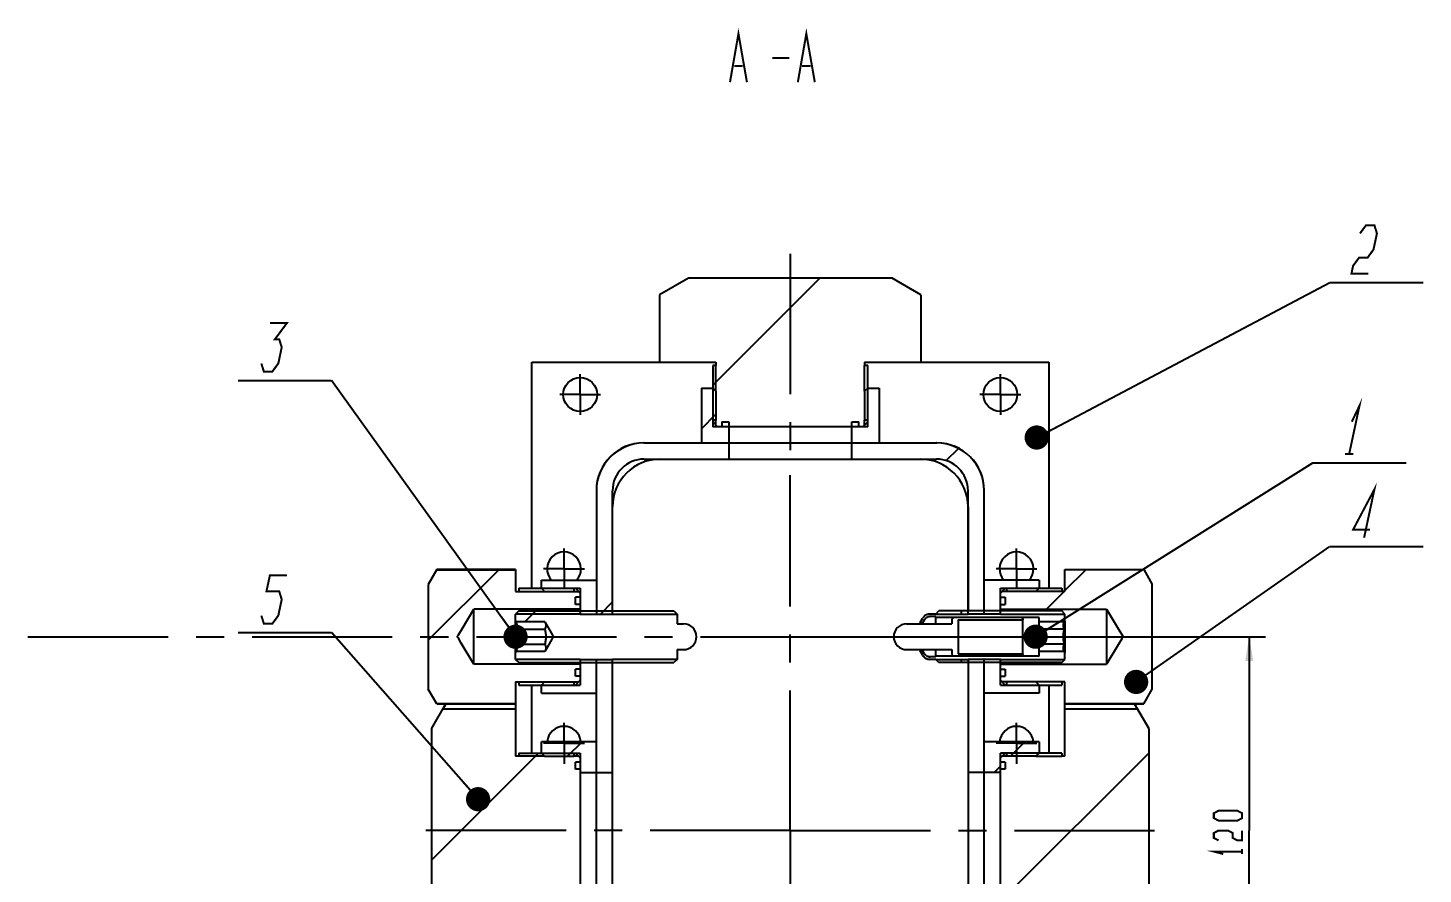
# Model space of a CAD drawing. Header units: millimetres. Extents: x 0 to 841, y 0 to 594.
# Drawn here: x 202 to 374.7, y 187.9 to 292.7 of the extents above; entities that cross this region are included whole.
import ezdxf

# ---------------------------------------------------------------- set-up
doc = ezdxf.new("R2010")
doc.units = ezdxf.units.MM
doc.header["$LTSCALE"] = 46.255
doc.linetypes.add('CENTER', pattern=[0.6, 0.375, -0.075, 0.075, -0.075])
doc.layers.get('0').update_dxf_attribs({"linetype": 'CONTINUOUS'})
for name, color, linetype in [('ALL_AXIS', 7, 'CONTINUOUS'), ('ALL_DIMENSIONS', 7, 'CONTINUOUS'), ('ALL_HOLE', 7, 'CONTINUOUS'), ('ALL_ROUND', 7, 'CONTINUOUS')]:
    doc.layers.add(name, color=color, linetype=linetype)
doc.styles.get("Standard").update_dxf_attribs({"font": 'txt', "width": 0.7})
doc.dimstyles.new('DIMSTYLE_3', dxfattribs={"dimtxt": 3.5, "dimasz": 3, "dimexe": 0.18, "dimexo": 0.0625, "dimgap": 0.09, "dimtad": 1, "dimdec": 5, "dimlfac": 2.5, "dimdsep": 46, "dimtxsty": 'STANDARD', "dimblk": '_FILLED', "dimblk1": '_FILLED', "dimblk2": '_FILLED', "dimcen": 0.09, "dimadec": 0, "dimazin": 0, "dimtp": 0.3, "dimtm": 0.3, "dimtfac": 1, "dimtdec": 5, "dimtofl": 0, "dimtmove": 0, "dimatfit": 3, "dimldrblk": '_FILLED', "dimfxl": 1, "dimtolj": 1, "dimarcsym": 0})
doc.dimstyles.get("Standard").update_dxf_attribs({"dimtxt": 3.5, "dimasz": 3, "dimexe": 0.18, "dimexo": 0.0625, "dimgap": 0.09, "dimtad": 1, "dimdec": 5, "dimdsep": 46, "dimtxsty": 'STANDARD', "dimblk": '_FILLED', "dimblk1": '_FILLED', "dimblk2": '_FILLED', "dimcen": 0.09, "dimadec": 0, "dimazin": 0, "dimtol": 1, "dimtp": 1e-05, "dimtm": 1e-05, "dimtfac": 1, "dimtdec": 5, "dimtofl": 0, "dimtmove": 0, "dimatfit": 3, "dimldrblk": '_FILLED', "dimfxl": 1, "dimtolj": 1, "dimarcsym": 0})

# ---------------------------------------------------------------- blocks, each defined once
blk = doc.blocks.new('_FILLED')
at = {"color": 0, "linetype": 'BYBLOCK'}
blk.add_solid([(0, 0), (-1, 0.167), (-1, -0.167)], dxfattribs=at)
blk = doc.blocks.new('*D2')
at = {"layer": 'ALL_DIMENSIONS', "color": 2, "linetype": 'CONTINUOUS'}
for p, q in [((299.2, 217.33), (355.13, 217.33)), ((353.13, 217.33), (353.13, 193.33)), ((353.13, 169.33), (353.13, 193.33)), ((299.32, 169.33), (355.13, 169.33))]:
    blk.add_line(p, q, dxfattribs=at)
at = {"layer": 'ALL_DIMENSIONS', "color": 2, "linetype": 'CONTINUOUS', "xscale": 3, "yscale": 3, "zscale": 3}
for p, rotation in [((353.13, 217.33), 90), ((353.13, 169.33), 270)]:
    blk.add_blockref('_FILLED', p, dxfattribs=dict(at, rotation=rotation))
blk = doc.blocks.new('BALLOON2001_BL1', base_point=(366.78, 242.41))
at = {"color": 2, "linetype": 'CONTINUOUS'}
blk.add_line((361.02, 238.86), (372.54, 238.86), dxfattribs=at)
at = {"color": 2, "linetype": 'CONTINUOUS', "const_width": 0.25}
for points in [[(365.83, 243.95), (366.78, 245.95), (365.5, 239.95)], [(364.98, 239.95), (366.03, 239.95)]]:
    blk.add_lwpolyline(points, dxfattribs=at)
blk = doc.blocks.new('BALLOON2001_BL2', base_point=(368.89, 264.72))
at = {"color": 2, "linetype": 'CONTINUOUS'}
blk.add_line((363.13, 261.18), (374.65, 261.18), dxfattribs=at)
at = {"color": 2, "linetype": 'CONTINUOUS', "const_width": 0.25}
blk.add_lwpolyline([(366.84, 267.27), (367.58, 268.27), (368.63, 268.27), (368.94, 267.27), (368.51, 265.27), (367.78, 264.27), (366.73, 264.27), (365.99, 263.27), (365.78, 262.27), (367.88, 262.27)], dxfattribs=at)
blk = doc.blocks.new('BALLOON2001_BL3', base_point=(233.77, 252.62))
at = {"color": 2, "linetype": 'CONTINUOUS'}
blk.add_line((228, 249.08), (239.53, 249.08), dxfattribs=at)
at = {"color": 2, "linetype": 'CONTINUOUS', "const_width": 0.25}
blk.add_lwpolyline([(231.93, 256.17), (234.03, 256.17), (232.55, 254.17), (233.08, 254.17), (233.39, 253.17), (232.97, 251.17), (232.23, 250.17), (231.18, 250.17), (230.87, 251.17)], dxfattribs=at)
blk = doc.blocks.new('BALLOON2001_BL4', base_point=(368.89, 232.04))
at = {"color": 2, "linetype": 'CONTINUOUS'}
blk.add_line((363.13, 228.5), (374.65, 228.5), dxfattribs=at)
at = {"color": 2, "linetype": 'CONTINUOUS', "const_width": 0.25}
blk.add_lwpolyline([(367.35, 229.59), (368.63, 235.59), (365.99, 230.59), (368.09, 230.59)], dxfattribs=at)
blk = doc.blocks.new('BALLOON2001_BL5', base_point=(233.77, 221.41))
at = {"color": 2, "linetype": 'CONTINUOUS'}
blk.add_line((228, 217.86), (239.53, 217.86), dxfattribs=at)
at = {"color": 2, "linetype": 'CONTINUOUS', "const_width": 0.25}
blk.add_lwpolyline([(230.87, 219.95), (231.18, 218.95), (232.23, 218.95), (232.97, 219.95), (233.39, 221.95), (233.08, 222.95), (231.5, 222.95), (231.93, 224.95), (234.03, 224.95)], dxfattribs=at)

msp = doc.modelspace()

# ---------------------------------------------------------------- linework, layer by layer
at = {"color": 7, "linetype": 'CONTINUOUS'}
for p, q in [((283.7275572, 261.7287961), (280.1617497, 259.6700762)), ((308.9275572, 261.7287961), (283.7275572, 261.7287961)), ((312.4933648, 259.6700762), (308.9275572, 261.7287961)), ((280.1617497, 259.6700762), (280.1617497, 251.3287961)), ((312.4933648, 259.6700762), (312.4933648, 251.3287961)), ((264.3275572, 223.3287961), (264.3275572, 251.3287961)), ((264.3275572, 251.3287961), (287.1275572, 251.3287961)), ((286.7275572, 250.9287961), (286.7275572, 243.3287961)), ((287.1275572, 250.9287961), (286.7275572, 250.9287961)), ((287.1275572, 251.3287961), (287.1275572, 250.9287961)), ((305.5275572, 251.3287961), (305.5275572, 250.9287961)), ((305.5275572, 251.3287961), (328.3275572, 251.3287961)), ((305.9275572, 250.9287961), (305.5275572, 250.9287961)), ((305.9275572, 243.3287961), (305.9275572, 250.9287961)), ((328.3275572, 251.3287961), (328.3275572, 223.3287961)), ((285.3275572, 248.1287961), (285.3275572, 241.3287961)), ((285.3275572, 248.1287961), (286.7275572, 248.1287961)), ((286.7275572, 248.1287961), (287.1275572, 247.7287961)), ((287.1275572, 247.7287961), (287.1275572, 244.1287961)), ((305.9275572, 248.1287961), (305.5275572, 247.7287961)), ((305.5275572, 247.7287961), (305.5275572, 244.1287961)), ((305.9275572, 248.1287961), (307.3275572, 248.1287961)), ((307.3275572, 248.1287961), (307.3275572, 241.3287961)), ((287.1275572, 244.1287961), (286.7275572, 244.1287961)), ((286.7275572, 243.9287961), (287.3275572, 243.3287961)), ((287.8475572, 243.9287961), (287.8475572, 243.3287961)), ((287.8475572, 243.9287961), (288.7275572, 243.9287961)), ((288.7275572, 243.9287961), (288.7275572, 239.3287961)), ((303.9275572, 239.3287961), (303.9275572, 243.9287961)), ((303.9275572, 243.9287961), (304.8075572, 243.9287961)), ((304.8075572, 243.3287961), (304.8075572, 243.9287961)), ((305.9275572, 243.9287961), (305.3275572, 243.3287961)), ((305.9275572, 244.1287961), (305.5275572, 244.1287961)), ((305.9275572, 243.3287961), (286.7275572, 243.3287961)), ((278.1875572, 241.3287961), (314.4675572, 241.3287961)), ((278.2475572, 239.3287961), (314.4075572, 239.3287961)), ((272.3275572, 235.4687961), (272.3275572, 220.1286946)), ((274.3275572, 220.128225), (274.3275572, 235.4087961)), ((318.3275572, 220.1286946), (318.3275572, 235.4087961)), ((320.3275572, 220.1286946), (320.3275572, 235.4687961)), ((252.5863275, 225.64264), (251.5275572, 223.8087523)), ((252.578399, 225.6288732), (262.3275572, 225.6288732)), ((262.3275572, 225.64264), (262.3275572, 222.9287454)), ((330.3275572, 222.9287454), (330.3275572, 225.64264)), ((340.0767155, 225.6288732), (330.3275572, 225.6288732)), ((340.068787, 225.64264), (341.1275572, 223.8087523)), ((251.5275572, 223.8087523), (251.5275572, 210.84884)), ((262.3275572, 222.9287454), (262.7275572, 222.9287454)), ((262.7275572, 223.3287488), (262.7275572, 222.9287454)), ((262.7275572, 223.3287488), (270.3275572, 223.3287488)), ((265.5275572, 223.3287488), (265.5275572, 224.3287555)), ((265.5275572, 224.3287555), (272.3275572, 224.3287555)), ((265.5275572, 223.3287488), (265.9275572, 222.9287454)), ((265.9275572, 222.9287454), (269.5275572, 222.9287454)), ((269.5275572, 223.3287488), (269.5275572, 222.9287454)), ((269.7275572, 223.3287488), (270.3275572, 222.7287435)), ((270.3275572, 223.3287488), (270.3275572, 220.1286946)), ((327.1275572, 224.3287555), (320.3275572, 224.3287555)), ((322.3275572, 222.7287435), (322.9275572, 223.3287488)), ((322.3275572, 220.1286946), (322.3275572, 223.3287488)), ((322.3275572, 223.3287488), (329.9275572, 223.3287488)), ((323.1275572, 222.9287454), (323.1275572, 223.3287488)), ((326.7275572, 222.9287454), (323.1275572, 222.9287454)), ((326.7275572, 222.9287454), (327.1275572, 223.3287488)), ((327.1275572, 224.3287555), (327.1275572, 223.3287488)), ((329.9275572, 223.3287237), (329.9275572, 222.9287454)), ((330.3275572, 222.9287454), (329.9275572, 222.9287454)), ((341.1275572, 210.84884), (341.1275572, 223.8087523)), ((269.7275572, 221.3287251), (269.7275572, 222.2087379)), ((270.3275572, 222.2087379), (269.7275572, 222.2087379)), ((270.3275572, 221.3287251), (269.7275572, 221.3287251)), ((322.3275572, 222.2087379), (322.9275572, 222.2087379)), ((322.3275572, 221.3287251), (322.9275572, 221.3287251)), ((322.9275572, 222.2087379), (322.9275572, 221.3287251)), ((255.7163791, 218.3084702), (257.1704833, 220.7287125)), ((270.3275572, 220.7287125), (257.1704833, 220.7287125)), ((262.7275572, 220.5287073), (262.3275572, 220.1286946)), ((262.3275572, 214.5288977), (262.3275572, 220.1286946)), ((262.7275572, 220.5287073), (281.9275572, 220.5287073)), ((270.3275572, 220.1286946), (274.3275572, 220.1286946)), ((281.9275572, 220.5287073), (282.3275572, 220.1286946)), ((282.3275572, 220.1286946), (282.3275572, 218.9286185)), ((312.3877496, 219.0786337), (312.6764248, 219.5786698)), ((312.6475572, 218.9286185), (312.9362324, 219.4286608)), ((312.7144702, 219.6398462), (312.6764248, 219.5786698)), ((312.9639195, 219.473177), (312.9362324, 219.4286608)), ((312.9943327, 219.5156266), (312.9639195, 219.473177)), ((313.4220884, 219.8014462), (313.4731024, 219.8133266)), ((313.5767044, 219.8269664), (313.6290527, 219.8286824)), ((314.3275572, 220.1286946), (313.6290527, 220.1286946)), ((314.3275572, 219.8286824), (313.6290527, 219.8286824)), ((314.3275572, 220.1286946), (314.7275572, 220.5287073)), ((314.3275572, 218.9286185), (314.3275572, 219.8286824)), ((327.1275572, 219.7286777), (314.3275572, 219.7286777)), ((329.9275572, 220.5287073), (314.7275572, 220.5287073)), ((316.5275572, 219.7286777), (316.3275572, 219.5286669)), ((316.3275572, 219.5286669), (316.3275572, 218.9286185)), ((317.1275572, 219.4286608), (317.1275572, 215.2289315)), ((317.1275572, 219.4286608), (325.1275572, 219.4286608)), ((317.5275572, 220.128225), (317.5275572, 220.5287073)), ((322.3275572, 220.1286946), (318.3275572, 220.1286946)), ((322.3275572, 220.7287125), (335.4846311, 220.7287125)), ((324.9275572, 219.7286777), (325.1275572, 219.5286669)), ((325.1275572, 219.5286669), (325.1275572, 219.4286608)), ((327.1275572, 214.9289146), (327.1275572, 219.7286777)), ((330.3275572, 220.1286946), (329.9275572, 220.5287073)), ((330.3275572, 219.2686496), (330.3275572, 220.1286946)), ((335.4846311, 220.7287125), (337.0809413, 218.0717073)), ((255.209618, 217.4632704), (255.2781283, 217.5782515)), ((255.2781283, 217.5782515), (255.7163791, 218.3084702)), ((262.3888089, 219.1625502), (262.3275572, 219.2686496)), ((262.3809501, 218.2525566), (265.9347621, 218.2525566)), ((265.9426209, 219.1625502), (262.3888089, 219.1625502)), ((265.9426209, 219.1625502), (266.886453, 217.5265074)), ((282.3275572, 218.9286185), (283.1275572, 218.9286185)), ((310.7275572, 218.9286185), (316.3275572, 218.9286185)), ((312.6475572, 218.9286185), (312.3877496, 219.0786337)), ((312.7275572, 218.9286185), (312.7275572, 219.0671967)), ((330.2663056, 219.1625502), (327.1275572, 219.1625502)), ((330.2741644, 218.2525566), (327.1275572, 218.2525566)), ((330.2663056, 219.1625502), (330.3275572, 219.2686496)), ((337.0809413, 218.0717073), (337.4313954, 217.48705)), ((255.176779, 217.4071718), (255.1890415, 217.4283079)), ((255.1890415, 217.4283079), (255.209618, 217.4632704)), ((255.2159755, 217.1835878), (255.1945705, 217.2198462)), ((255.287206, 217.064168), (255.2159755, 217.1835878)), ((255.5956574, 216.5501116), (255.287206, 217.064168)), ((257.1704833, 213.9288798), (255.5956574, 216.5501116)), ((262.3809501, 216.4050357), (265.9347621, 216.4050357)), ((266.4409832, 216.3583689), (265.9426209, 215.4950421)), ((266.8627687, 217.0898165), (266.4409832, 216.3583689)), ((266.9246541, 217.197974), (266.8627687, 217.0898165)), ((266.886453, 217.5265074), (266.9293069, 217.4514185)), ((266.9432329, 217.2308576), (266.9246541, 217.197974)), ((266.9293069, 217.4514185), (266.9470959, 217.4198324)), ((266.9543126, 217.2507469), (266.9432329, 217.2308576)), ((330.2741644, 216.4050357), (327.1275572, 216.4050357)), ((337.4454965, 217.1943219), (337.3769862, 217.0793408)), ((337.4313954, 217.48705), (337.460544, 217.4377461)), ((337.466073, 217.2292844), (337.4454965, 217.1943219)), ((337.4783355, 217.2504205), (337.466073, 217.2292844)), ((262.3275572, 215.3889427), (262.3888089, 215.4950421)), ((262.3275572, 214.5288977), (262.7275572, 214.128885)), ((265.9426209, 215.4950421), (262.3888089, 215.4950421)), ((262.7275572, 214.128885), (281.9275572, 214.128885)), ((270.3275572, 214.5288977), (270.3275572, 211.3288435)), ((270.3275572, 214.5288977), (274.3275572, 214.5288977)), ((272.3275572, 151.1887961), (272.3275572, 214.5288977)), ((274.3275572, 151.2487961), (274.3275572, 214.5293673)), ((282.3275572, 214.5288977), (281.9275572, 214.128885)), ((282.3275572, 215.7289738), (282.3275572, 214.5288977)), ((282.3275572, 215.7289738), (283.1275572, 215.7289738)), ((310.7275572, 215.7289738), (316.3275572, 215.7289738)), ((312.3877496, 215.5789586), (312.6475572, 215.7289738)), ((312.6764248, 215.0789225), (312.3877496, 215.5789586)), ((312.9362324, 215.2289315), (312.6475572, 215.7289738)), ((312.7275572, 215.5903956), (312.7275572, 215.7289738)), ((312.9362324, 215.2289315), (312.9639194, 215.1844154)), ((313.4730372, 214.8442777), (313.524693, 214.8357462)), ((313.5570537, 214.5312594), (313.6290527, 214.5288977)), ((313.5766599, 214.8306309), (313.6290527, 214.8289099)), ((314.3275572, 214.8289099), (313.6290527, 214.8289099)), ((314.3275572, 214.5288977), (313.6290527, 214.5288977)), ((314.3275572, 214.8289099), (314.3275572, 215.7289738)), ((327.1275572, 214.9289146), (314.3275572, 214.9289146)), ((314.7275572, 214.128885), (314.3275572, 214.5288977)), ((329.9275572, 214.128885), (314.7275572, 214.128885)), ((316.3275572, 215.7289738), (316.3275572, 215.1289254)), ((316.3275572, 215.1289254), (316.5275572, 214.9289146)), ((317.1275572, 215.2289315), (325.1275572, 215.2289315)), ((317.5275572, 214.128885), (317.5275572, 214.5293673)), ((318.3275572, 214.5288977), (318.3275572, 151.2487961)), ((322.3275572, 214.5288977), (318.3275572, 214.5288977)), ((320.3275572, 151.1887961), (320.3275572, 214.5288977)), ((322.3275572, 211.3288435), (322.3275572, 214.5288977)), ((325.1275572, 215.1289254), (324.9275572, 214.9289146)), ((325.1275572, 215.2289315), (325.1275572, 215.1289254)), ((330.2663056, 215.4950421), (327.1275572, 215.4950421)), ((329.9275572, 214.128885), (330.3275572, 214.5288977)), ((330.3275572, 215.3889427), (330.2663056, 215.4950421)), ((330.3275572, 214.5288977), (330.3275572, 215.3889427)), ((270.3275572, 213.9288798), (257.1704833, 213.9288798)), ((269.7275572, 212.4488544), (269.7275572, 213.3288672)), ((270.3275572, 213.3288672), (269.7275572, 213.3288672)), ((270.3275572, 212.4488544), (269.7275572, 212.4488544)), ((322.3275572, 213.9288798), (335.4846311, 213.9288798)), ((322.3275572, 213.3288672), (322.9275572, 213.3288672)), ((322.3275572, 212.4488544), (322.9275572, 212.4488544)), ((322.9275572, 213.3288672), (322.9275572, 212.4488544)), ((252.5863275, 209.0149523), (251.5275572, 210.84884)), ((262.3275572, 211.7288469), (262.3275572, 202.5287961)), ((262.3275572, 211.7288469), (262.7275572, 211.7288469)), ((262.7275572, 211.7288469), (262.7275572, 211.3288435)), ((262.7275572, 211.3288435), (270.3275572, 211.3288435)), ((264.3275572, 202.9287961), (264.3275572, 211.3287961)), ((265.9275572, 211.7288469), (265.5275572, 211.3288435)), ((265.5275572, 210.3288368), (265.5275572, 211.3288435)), ((265.9275572, 211.7288469), (269.5275572, 211.7288469)), ((269.5275572, 211.7288469), (269.5275572, 211.3288435)), ((270.3275572, 211.9288488), (269.7275572, 211.3288435)), ((322.9275572, 211.3288435), (322.3275572, 211.9288488)), ((322.3275572, 211.3288435), (329.9275572, 211.3288435)), ((326.7275572, 211.7288469), (323.1275572, 211.7288469)), ((323.1275572, 211.3288435), (323.1275572, 211.7288469)), ((327.1275572, 211.3288435), (326.7275572, 211.7288469)), ((327.1275572, 211.3288435), (327.1275572, 210.3288368)), ((328.3275572, 211.3287961), (328.3275572, 202.9287961)), ((330.3275572, 211.7288469), (329.9275572, 211.7288469)), ((329.9275572, 211.7288469), (329.9275572, 211.3288686)), ((330.3275572, 202.5287961), (330.3275572, 211.7288469)), ((340.068787, 209.0149523), (341.1275572, 210.84884)), ((251.9275572, 205.9287961), (253.7093503, 209.0149523)), ((252.578399, 209.0287191), (262.3275572, 209.0287191)), ((265.5275572, 210.3288368), (272.3275572, 210.3288368)), ((327.1275572, 210.3288368), (320.3275572, 210.3288368)), ((340.0767155, 209.0287191), (330.3275572, 209.0287191)), ((340.7275572, 205.9287961), (338.9457642, 209.0149523)), ((253.3518013, 208.3956592), (262.3275572, 208.3956592)), ((330.3275572, 208.3956592), (339.3033132, 208.3956592)), ((251.9275572, 205.9287961), (251.9275572, 180.7287961)), ((340.7275572, 180.7287961), (340.7275572, 205.9287961)), ((265.5275572, 202.9287961), (265.5275572, 204.3287961)), ((272.3275572, 204.3287961), (265.5275572, 204.3287961)), ((327.1275572, 204.3287961), (320.3275572, 204.3287961)), ((327.1275572, 204.3287961), (327.1275572, 202.9287961)), ((262.7275572, 202.5287961), (262.3275572, 202.5287961)), ((262.7275572, 202.9287961), (262.7275572, 202.5287961)), ((262.7275572, 202.9287961), (270.3275572, 202.9287961)), ((265.5275572, 202.9287961), (265.9275572, 202.5287961)), ((265.9275572, 202.5287961), (269.5275572, 202.5287961)), ((269.5275572, 202.9287961), (269.5275572, 202.5287961)), ((270.3275572, 202.3287961), (269.7275572, 202.9287961)), ((270.3275572, 202.9287961), (270.3275572, 183.7287961)), ((329.9275572, 202.9287961), (322.3275572, 202.9287961)), ((322.9275572, 202.9287961), (322.3275572, 202.3287961)), ((322.3275572, 183.7287961), (322.3275572, 202.9287961)), ((323.1275572, 202.5287961), (323.1275572, 202.9287961)), ((326.7275572, 202.5287961), (323.1275572, 202.5287961)), ((327.1275572, 202.9287961), (326.7275572, 202.5287961)), ((329.9275572, 202.9287961), (329.9275572, 202.5287961)), ((330.3275572, 202.5287961), (329.9275572, 202.5287961)), ((269.7275572, 200.9287961), (269.7275572, 201.8087961)), ((270.3275572, 201.8087961), (269.7275572, 201.8087961)), ((270.3275572, 200.9287961), (269.7275572, 200.9287961)), ((270.3275572, 200.5287961), (274.3275572, 200.5287961)), ((322.3275572, 200.5287961), (318.3275572, 200.5287961)), ((322.9275572, 201.8087961), (322.3275572, 201.8087961)), ((322.9275572, 200.9287961), (322.3275572, 200.9287961)), ((322.9275572, 201.8087961), (322.9275572, 200.9287961))]:
    msp.add_line(p, q, dxfattribs=at)
at = {"color": 2, "linetype": 'CONTINUOUS'}
for p, q in [((286.7275572, 248.4743612), (299.9819922, 261.7287961)), ((287.1275572, 247.7287961), (287.1275572, 250.9287961)), ((305.5275572, 247.7287961), (305.5275572, 250.9287961)), ((285.3275572, 243.0870683), (287.1275572, 244.8870683)), ((287.1275572, 243.5287961), (287.1275572, 244.1287961)), ((305.5275572, 243.5287961), (305.5275572, 244.1287961)), ((315.6176988, 239.1372264), (317.1369485, 240.6564761)), ((251.5275572, 216.8844665), (260.271964, 225.6288732)), ((330.3275572, 223.0351838), (332.9212466, 225.6288732)), ((262.7275572, 222.9287454), (265.9275572, 222.9287454)), ((269.5275572, 222.9287454), (270.1275572, 222.9287454)), ((323.1275572, 222.9287454), (322.5275572, 222.9287454)), ((329.9275572, 222.9287454), (326.7275572, 222.9287454)), ((328.021086, 220.7287125), (330.2211188, 222.9287454)), ((272.8220949, 220.1286946), (274.3275572, 221.634157)), ((270.3275572, 220.1286946), (262.3275572, 220.1286946)), ((263.4626896, 219.1625502), (264.8288467, 220.5287073)), ((274.3275572, 220.1286946), (282.3275572, 220.1286946)), ((314.3275572, 220.1286946), (318.3275572, 220.1286946)), ((322.3275572, 220.1286946), (330.3275572, 220.1286946)), ((270.3275572, 214.5288977), (262.3275572, 214.5288977)), ((282.3275572, 214.5287961), (274.3275572, 214.5288977)), ((314.3275572, 214.5287961), (318.3275572, 214.5288977)), ((322.3275572, 214.5288977), (330.3275572, 214.5287961)), ((262.7275572, 211.7287961), (265.9275572, 211.7288469)), ((269.5275572, 211.7288469), (270.1275572, 211.7287961)), ((323.1275572, 211.7288469), (322.5275572, 211.7288469)), ((329.9275572, 211.7287961), (326.7275572, 211.7288469)), ((268.7692851, 202.5287961), (270.5692851, 204.3287961)), ((323.5692851, 202.5287961), (325.3692851, 204.3287961)), ((251.9275572, 189.6748256), (265.1815277, 202.9287961)), ((265.9275572, 202.5287961), (262.7275572, 202.5287961)), ((270.1275572, 202.5287961), (269.5275572, 202.5287961)), ((323.1275572, 202.5287961), (322.5275572, 202.5287961)), ((322.9275572, 185.1672736), (340.7275572, 202.9672736)), ((326.7275572, 202.5287961), (329.9275572, 202.5287961)), ((321.5692851, 200.5287961), (322.3275572, 201.2870683))]:
    msp.add_line(p, q, dxfattribs=at)
at = {"color": 2, "linetype": 'CONTINUOUS', "const_width": 0.25}
for points in [[(288.8652263, 286.0064043), (289.9152444, 292.0064085), (290.9652368, 286.0064043)], [(297.2652425, 286.0064043), (298.3152349, 292.0064085), (299.3652273, 286.0064043)], [(294.1152397, 289.0064192), (296.2152245, 289.0064192)], [(289.3902354, 288.0064228), (290.4402278, 288.0064228)], [(297.7902259, 288.0064228), (298.840244, 288.0064228)]]:
    msp.add_lwpolyline(points, dxfattribs=at)
at = {"color": 7, "linetype": 'CONTINUOUS'}
for points in [[(313.6290527, 220.1286946), (313.5570539, 220.1263328), (313.4856211, 220.119303), (313.4145916, 220.1075751), (313.3444536, 220.0912389), (313.2755492, 220.0703347), (313.2081534, 220.0449807), (313.1425652, 220.0152567), (313.0790543, 219.9813178), (313.0179077, 219.9432829), (312.9593722, 219.9013413), (312.9037175, 219.8556493), (312.8511622, 219.8064258), (312.8019461, 219.75385), (312.756275, 219.6981977), (312.7144702, 219.6398462)], [(312.9362324, 219.4286608), (312.9638926, 219.4731406), (312.9942906, 219.5155718), (313.0275049, 219.5560473), (313.0632996, 219.5942884), (313.101523, 219.6300906), (313.1420015, 219.6633248), (313.1845769, 219.6938317)], [(313.2290527, 219.7214977), (313.1845905, 219.693841), (313.1420263, 219.6633438), (313.1015555, 219.6301191), (313.0633374, 219.5943262)], [(313.2290521, 219.7214973), (313.2752472, 219.746183), (313.3229529, 219.7678027)], [(313.5246934, 219.8218461), (313.4730379, 219.8133148), (313.4220384, 219.8014328), (313.3719333, 219.7862297), (313.322926, 219.7677915)], [(313.6290527, 219.8286824), (313.57666, 219.8269614), (313.5247274, 219.8218495)], [(262.3809501, 218.2525566), (262.4187362, 218.3219709), (262.4507051, 218.3898221), (262.4768271, 218.4558223), (262.4971913, 218.5208354), (262.5119474, 218.5856298), (262.5208836, 218.6502041), (262.523819, 218.7148243), (262.5208104, 218.7794567), (262.51179, 218.8440803), (262.4969505, 218.9089227), (262.4764823, 218.9739917), (262.4503248, 219.0399264), (262.4184811, 219.1074483), (262.3885341, 219.1624004)], [(262.3809501, 216.4050357), (262.4186817, 216.5436342), (262.4506222, 216.6791853), (262.4767476, 216.8111298), (262.4971304, 216.9411457), (262.5119045, 217.0707309), (262.520862, 217.1998662), (262.5238193, 217.3290497), (262.5208387, 217.4582279), (262.5118583, 217.5873544), (262.497068, 217.7169058), (262.4766822, 217.8468354), (262.4505659, 217.9786666), (262.4186472, 218.1140954), (262.3809501, 218.2525566)], [(265.972315, 219.1074058), (266.0041738, 219.0398413), (266.0303395, 218.9738663), (266.0508089, 218.9087525), (266.0656438, 218.843858), (266.0746494, 218.7791668), (266.0776287, 218.7144335), (266.0746493, 218.6497055), (266.0656454, 218.5850275), (266.0508203, 218.520163), (266.0303891, 218.4551302), (266.0042505, 218.3892087), (265.9723711, 218.3215949), (265.9347621, 218.2525566)], [(265.9347621, 218.2525566), (265.9723824, 218.1144396), (266.0042709, 217.9791584), (266.0304185, 217.8472341), (266.0508531, 217.7171027), (266.0656685, 217.5873745), (266.0746591, 217.4580477), (266.0776286, 217.3286241), (266.0746432, 217.1992037), (266.065636, 217.0698776), (266.0508102, 216.9401745), (266.0303808, 216.8101354), (266.0042451, 216.6783151), (265.9723683, 216.5431029), (265.9347621, 216.4050357)], [(330.2741644, 218.2525566), (330.2365712, 218.3215576), (330.2046963, 218.3891618), (330.1785463, 218.4551121), (330.1581015, 218.5201799), (330.1432762, 218.5850525), (330.1342753, 218.6497257), (330.1312971, 218.7144374), (330.1342754, 218.7791492), (330.1432765, 218.8438225), (330.158102, 218.9086955), (330.1785475, 218.9737646), (330.204698, 219.0397156), (330.2365724, 219.1073186), (330.2665819, 219.1623996)], [(330.2741644, 216.4050357), (330.2365714, 216.543037), (330.2046966, 216.6782451), (330.1785465, 216.8101458), (330.1581016, 216.9402817), (330.1432763, 217.0700268), (330.1342754, 217.1993731), (330.1312971, 217.3287964), (330.1342754, 217.4582197), (330.1432764, 217.5875662), (330.1581018, 217.7173114), (330.1785466, 217.8474473), (330.2046967, 217.9793477), (330.2365714, 218.1145556), (330.2741644, 218.2525566)], [(255.1945705, 217.2198462), (255.1817624, 217.2417921), (255.1757896, 217.2521427), (255.1701189, 217.2620958), (255.1647505, 217.27166), (255.1597264, 217.2808608), (255.1550413, 217.2897237), (255.1508373, 217.2982583), (255.1471604, 217.3064595), (255.1442946, 217.314396), (255.1425003, 217.32209), (255.1418944, 217.329675), (255.1428014, 217.3372545), (255.1448599, 217.3449412), (255.1478894, 217.3528771), (255.151672, 217.3610782), (255.1559413, 217.3696089), (255.160663, 217.3784663), (255.165711, 217.3876592), (255.1710941, 217.3972176), (255.176779, 217.4071718)], [(262.3885361, 215.4951908), (262.4184258, 215.5500196), (262.4502485, 215.6174907), (262.47643, 215.6834624), (262.4969351, 215.748613), (262.5117945, 215.8135407), (262.520822, 215.8782603), (262.5238173, 215.9429977), (262.520853, 216.0077182), (262.5118673, 216.072383), (262.4970626, 216.13723), (262.4766649, 216.2022267), (262.450542, 216.2681457), (262.4186299, 216.3358439), (262.3809501, 216.4050357)], [(265.9347621, 216.4050357), (265.9723945, 216.3359523), (266.00429, 216.2682928), (266.0304385, 216.2023185), (266.0508704, 216.1372453), (266.0656812, 216.0723774), (266.0746656, 216.0077113), (266.0776289, 215.9429955), (266.0746356, 215.8782777), (266.0656183, 215.8135999), (266.0507781, 215.7487267), (266.0303179, 215.6836599), (266.0041647, 215.6177301), (265.972312, 215.550185)], [(266.9470959, 217.4198324), (266.9576797, 217.4007223), (266.9625843, 217.3917158), (266.9672114, 217.3830539), (266.9715621, 217.37472), (266.9755746, 217.3667005), (266.9792368, 217.3589811), (266.9824006, 217.3515476), (266.9849804, 217.3444349), (266.9867771, 217.3374813), (266.9875622, 217.3305553), (266.9873389, 217.3236007), (266.985935, 217.3165328), (266.9836478, 217.3093048), (266.9806791, 217.3018537), (266.9771431, 217.2941436), (266.9732134, 217.2861163), (266.9689143, 217.2777767), (266.96433, 217.269119), (266.9594551, 217.2601173), (266.9543126, 217.2507469)], [(330.2665819, 215.4951926), (330.2365727, 215.5502731), (330.2046984, 215.6178758), (330.1785478, 215.6838269), (330.1581022, 215.7488963), (330.1432765, 215.8137695), (330.1342754, 215.8784431), (330.1312971, 215.9431551), (330.1342754, 216.0078671), (330.1432764, 216.0725407), (330.1581019, 216.1374136), (330.1785468, 216.2024816), (330.2046969, 216.2684317), (330.2365716, 216.3360355), (330.2741644, 216.4050357)], [(337.3769862, 217.0793408), (336.9118622, 216.304385), (335.4846311, 213.9288798)], [(337.460544, 217.4377461), (337.4733521, 217.4158002), (337.4793249, 217.4054496), (337.4849956, 217.3954965), (337.490364, 217.3859323), (337.4953881, 217.3767315), (337.5000732, 217.3678685), (337.5042772, 217.359334), (337.5079541, 217.3511327), (337.5108198, 217.3431963), (337.5126142, 217.3355023), (337.5132201, 217.3279172), (337.5123131, 217.3203378), (337.5102546, 217.3126511), (337.5072251, 217.3047152), (337.5034425, 217.296514), (337.4991732, 217.2879834), (337.4944515, 217.279126), (337.4894035, 217.2699331), (337.4840204, 217.2603746), (337.4783355, 217.2504205)], [(312.6764248, 215.0789225), (312.7144702, 215.0177462), (312.7562747, 214.959395), (312.8019455, 214.903743), (312.8511612, 214.8511675), (312.9037161, 214.8019442), (312.9593704, 214.7562523), (313.0179056, 214.7143108), (313.079052, 214.6762758), (313.142563, 214.6423367), (313.2081514, 214.6126124), (313.2755475, 214.5872581), (313.3444522, 214.5663537), (313.4145907, 214.5500174), (313.4856206, 214.5382894), (313.5570537, 214.5312594)], [(313.1420031, 214.9942663), (313.1015242, 215.0275006), (313.0633005, 215.063303), (313.0275054, 215.1015444), (312.9942909, 215.1420202), (312.9638927, 215.1844516)], [(313.1420248, 214.9942496), (313.1845888, 214.9637525), (313.2290509, 214.9360957)], [(313.6290527, 214.8289099), (313.5767046, 214.8306259), (313.5247614, 214.8357372), (313.4731032, 214.8442655), (313.4220896, 214.8561458), (313.371974, 214.8713488), (313.3229548, 214.8897889), (313.2752492, 214.9114083), (313.2290541, 214.9360938)], [(253.4209425, 208.3956592), (253.546452, 208.6656542), (253.682511, 208.9388099), (253.7229107, 209.0149523)], [(338.9322044, 209.0149523), (338.9725794, 208.9388567), (339.1086444, 208.6656893), (339.234172, 208.3956592)]]:
    msp.add_lwpolyline(points, dxfattribs=at)
for centre in [(270.3275572, 247.3287961), (322.3275572, 247.3287961)]:
    msp.add_circle(centre, 2.1, dxfattribs=at)
for centre, radius, start, end in [((278.2475572, 235.4087961), 5.92, 90, 180), ((278.1875572, 235.4687961), 5.86, 90, 180), ((314.4075572, 235.4087961), 5.92, 0, 90), ((314.4675572, 235.4687961), 5.86, 0, 90), ((278.2475572, 235.4087961), 3.92, 90, 180), ((314.4075572, 235.4087961), 3.92, 0, 90), ((268.3275572, 225.7287961), 2.1, 318.119705709, 221.880294291), ((324.3275572, 225.7287961), 2.1, 318.119705709, 221.880294291), ((283.1275572, 217.3287961), 1.5998223, 270, 90), ((310.7275572, 217.3287961), 1.5998223, 90, 270), ((268.3275572, 204.1287961), 2.1, 5.502852663, 174.497147337), ((324.3275572, 204.1287961), 2.1, 5.502852663, 174.497147337)]:
    msp.add_arc(centre, radius, start, end, dxfattribs=at)
at = {"layer": 'ALL_AXIS', "color": 7, "linetype": 'CENTER'}
for p, q in [((296.3275572, 264.7281775), (296.3275572, 237.3287961)), ((270.3275572, 247.3287961), (270.3275572, 249.8537961)), ((322.3275572, 247.3287961), (322.3275572, 249.8537961)), ((270.3275572, 247.3287961), (267.8025572, 247.3287961)), ((270.3275572, 247.3287961), (270.3275572, 244.8037961)), ((270.3275572, 247.3287961), (272.8525572, 247.3287961)), ((322.3275572, 247.3287961), (319.8025572, 247.3287961)), ((322.3275572, 247.3287961), (322.3275572, 244.8037961)), ((322.3275572, 247.3287961), (324.8525572, 247.3287961)), ((296.3275572, 193.3287961), (296.3275572, 237.3287961)), ((268.3275572, 225.7287961), (268.3275572, 228.2537961)), ((324.3275572, 225.7287961), (324.3275572, 228.2537961)), ((268.3275572, 225.7287961), (265.8025572, 225.7287961)), ((268.3275572, 225.7287961), (268.3275572, 223.2037961)), ((268.3275572, 225.7287961), (270.8525572, 225.7287961)), ((324.3275572, 225.7287961), (321.8025572, 225.7287961)), ((324.3275572, 225.7287961), (324.3275572, 223.2037961)), ((324.3275572, 225.7287961), (326.8525572, 225.7287961)), ((201.9723004, 217.3287961), (299.1995585, 217.3287961)), ((268.3275572, 204.1287961), (268.3275572, 206.6537961)), ((324.3275572, 204.1287961), (324.3275572, 206.6537961)), ((268.3275572, 204.1287961), (265.8025572, 204.1287961)), ((268.3275572, 204.1287961), (268.3275572, 201.6037961)), ((268.3275572, 204.1287961), (270.8525572, 204.1287961)), ((324.3275572, 204.1287961), (321.8025572, 204.1287961)), ((324.3275572, 204.1287961), (326.8525572, 204.1287961)), ((324.3275572, 204.1287961), (324.3275572, 201.6037961)), ((296.3275572, 193.3287961), (248.7510742, 193.3287961)), ((296.3275572, 193.3287961), (296.3275572, 159.7287961)), ((296.3275572, 193.3287961), (344.172891, 193.3287961))]:
    msp.add_line(p, q, dxfattribs=at)
at = {"layer": 'ALL_AXIS', "color": 7, "linetype": 'CONTINUOUS'}
for p, q in [((262.3275572, 225.64264), (252.5863275, 225.64264)), ((330.3275572, 225.64264), (340.068787, 225.64264)), ((325.1275572, 215.2287961), (325.1275572, 219.4287961)), ((312.3877496, 219.0787961), (312.3877496, 218.9287961)), ((330.3275572, 219.2687961), (330.3275572, 215.3887961)), ((312.3877496, 215.7287961), (312.3877496, 215.5787961)), ((262.3275572, 209.0149523), (252.5863275, 209.0149523)), ((330.3275572, 209.0149523), (340.068787, 209.0149523))]:
    msp.add_line(p, q, dxfattribs=at)
at = {"layer": 'ALL_DIMENSIONS', "color": 2, "linetype": 'CONTINUOUS', "const_width": 0.25}
for points in [[(352.2525471, 194.8600521), (351.6692266, 194.5537883), (349.335893, 194.5537883), (348.7525468, 194.8600521), (348.7525468, 195.4725541), (349.335893, 195.7787922), (351.6692266, 195.7787922), (352.2525471, 195.4725541), (352.2525471, 194.8600521)], [(349.335893, 192.103806), (348.7525468, 192.4100442), (348.7525468, 193.0225461), (349.335893, 193.3287843), (350.5025598, 193.3287843), (351.0858804, 193.0225461), (351.0858804, 192.4100442), (351.6692266, 192.103806), (352.2525471, 192.103806), (352.2525471, 193.3287843)], [(349.9192136, 190.4194191), (348.7525468, 190.725683), (352.2525471, 190.725683)], [(352.2525471, 190.4194191), (352.2525471, 191.0319211)]]:
    msp.add_lwpolyline(points, dxfattribs=at)
at = {"layer": 'ALL_HOLE', "color": 7, "linetype": 'CONTINUOUS'}
for p, q in [((257.1704833, 213.9287961), (257.1704833, 220.7287961)), ((335.4846311, 220.7287961), (335.4846311, 213.9287961))]:
    msp.add_line(p, q, dxfattribs=at)
at = {"layer": 'ALL_ROUND', "color": 7, "linetype": 'CONTINUOUS'}
for p, q in [((280.2475572, 239.3287961), (288.7275572, 239.3287961)), ((303.9275572, 239.3287961), (312.4075572, 239.3287961)), ((274.3275572, 220.5287961), (274.3275572, 233.4087961)), ((318.3275572, 233.4087961), (318.3275572, 220.5287961)), ((274.3275572, 200.5287961), (274.3275572, 214.1287961)), ((318.3275572, 214.1287961), (318.3275572, 200.5287961))]:
    msp.add_line(p, q, dxfattribs=at)
for centre, start, end in [((280.2475572, 233.4087961), 90, 180), ((312.4075572, 233.4087961), 0, 90)]:
    msp.add_arc(centre, 5.92, start, end, dxfattribs=at)

# ---------------------------------------------------------------- block references
at = {"color": 2, "linetype": 'CONTINUOUS'}
for name, p in [('BALLOON2001_BL2', (368.889577, 264.7237803)), ('BALLOON2001_BL3', (233.7655375, 252.6212386)), ('BALLOON2001_BL1', (366.7802409, 242.4096697)), ('BALLOON2001_BL4', (368.889577, 232.0426589)), ('BALLOON2001_BL5', (233.7655375, 221.4068239))]:
    msp.add_blockref(name, p, dxfattribs=at)

# ---------------------------------------------------------------- dimensions: what is measured, and where the dimension line sits
at = {"layer": 'ALL_DIMENSIONS', "color": 2, "linetype": 'CONTINUOUS'}
dim = msp.add_linear_dim(base=(353.1275572, 217.3287961), p1=(299.3245157, 169.3287961), p2=(299.1995585, 217.3287961), angle=90, dimstyle='DIMSTYLE_3', dxfattribs=at)
dim.commit()
dim.dimension.update_dxf_attribs({"geometry": '*D2', "text_midpoint": (352.2525572, 189.6537961), "dimtype": 160})

# ---------------------------------------------------------------- leaders
at = {"color": 2, "linetype": 'CONTINUOUS'}
for points in [[(326.8308989, 241.9989129), (363.1275572, 261.1789469)], [(262.3275572, 217.3287961), (239.5275572, 249.0764048)], [(326.6943544, 217.3287961), (361.0182212, 238.8648415)], [(339.1328517, 211.7319347), (363.1275572, 228.4978235)], [(257.6931097, 197.2068291), (239.5275572, 217.8620008)]]:
    msp.add_leader(points, dimstyle='STANDARD', override={"dimtad": 0, "dimldrblk": 'DOT'}, dxfattribs=at)

doc.saveas('drawing.dxf')
